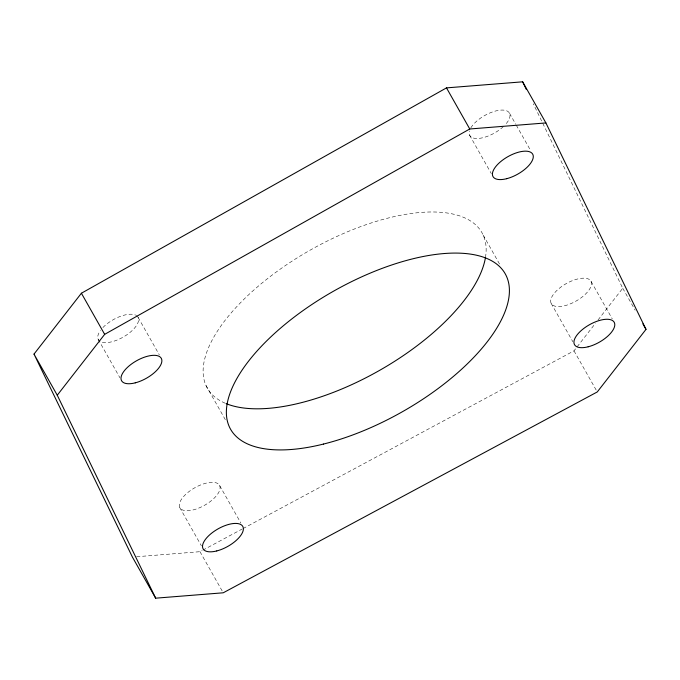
<?xml version="1.0" encoding="UTF-8"?>
<svg xmlns="http://www.w3.org/2000/svg" width="680" height="680" viewBox="0 0 680 680"><rect width="100%" height="100%" fill="white"/><g stroke="black" fill="none" stroke-linecap="round" stroke-linejoin="round"><path stroke-width="0.51" stroke-dasharray="3.4 2.55" d="M242.989 528.598L573.996 350.846L595.45 323.306M598.043 319.974L622.744 288.26L533.307 103.802M136.637 556.733L199.98 551.692L201.85 550.689M202.784 550.188L242.054 529.1M622.744 288.26L635.145 310.182M509.558 113.296L515.755 124.261M516.273 125.171L530.74 150.748M591.056 281.401A22.788 10.03 -29.5 0 1 564.902 305.685A22.788 10.03 -29.5 0 1 557.319 290.037A22.788 10.03 -29.5 0 1 591.056 281.401L612.246 318.852M469.625 135.244L491.325 173.612M551.131 303.348L572.832 341.717M573.996 350.846L596.742 391.043M483.2 235.135L499.732 264.367M206.074 385.662L226.227 421.286M138.142 317.45L159.332 354.9M219.649 485.554A22.788 10.03 -29.5 0 1 193.494 509.838A22.788 10.03 -29.5 0 1 185.904 494.19A22.788 10.03 -29.5 0 1 219.649 485.554L240.839 523.005M98.209 339.397L119.918 377.765M179.715 507.501L201.424 545.87M199.98 551.692L222.717 591.889M136.323 315.486A22.788 10.03 -29.5 0 1 128.163 333.888A22.788 10.03 -29.5 0 1 100.674 341.717M100.019 341.368A22.788 10.03 -29.5 0 1 100.41 330.531M102.892 327.565A22.788 10.03 -29.5 0 1 135.677 315.129M470.858 127.84A22.788 10.03 -29.5 0 1 500.608 110.126A22.788 10.03 -29.5 0 1 504.866 125.137M503.362 126.607A22.788 10.03 -29.5 0 1 479.714 138.304A22.788 10.03 -29.5 0 1 469.463 130.951M225.19 403.223A157.777 69.411 -29.5 0 1 311.338 249.483A157.777 69.411 -29.5 0 1 485.562 256.887"/><path stroke-width="1.02" d="M34 354.101L81.404 293.233L446.496 87.882L522.648 81.821L545.904 122.927L646 329.366L597.261 391.952L223.236 592.798L155.669 598.179L132.413 557.073L34 354.101L57.256 395.207L155.669 598.179M57.256 395.207L104.66 334.348L469.752 128.987L545.904 122.927M642.898 323.884L646 329.366M446.496 87.882L469.752 128.987M81.404 293.233L104.66 334.348M522.648 81.821L526.354 89.471M485.41 257.83A157.777 69.411 -29.5 0 1 378.003 371.272A157.777 69.411 -29.5 0 1 226.151 403.623M506.66 178.695A22.788 10.03 -29.5 0 0 532.814 154.403A22.788 10.03 -29.5 0 0 499.069 163.038A22.788 10.03 -29.5 0 0 506.66 178.695M135.244 382.849A22.788 10.03 -29.5 0 0 161.398 358.555A22.788 10.03 -29.5 0 0 127.653 367.192A22.788 10.03 -29.5 0 0 135.244 382.849M216.75 550.944A22.788 10.03 -29.5 0 0 242.904 526.66A22.788 10.03 -29.5 0 0 209.159 535.296A22.788 10.03 -29.5 0 0 216.75 550.944M588.166 346.791A22.788 10.03 -29.5 0 0 614.321 322.507A22.788 10.03 -29.5 0 0 580.575 331.143A22.788 10.03 -29.5 0 0 588.166 346.791M323.519 444.057A157.777 69.411 -29.5 0 0 506.456 276.241A157.777 69.411 -29.5 0 0 273.7 334.212A157.777 69.411 -29.5 0 0 323.519 444.057"/></g></svg>
